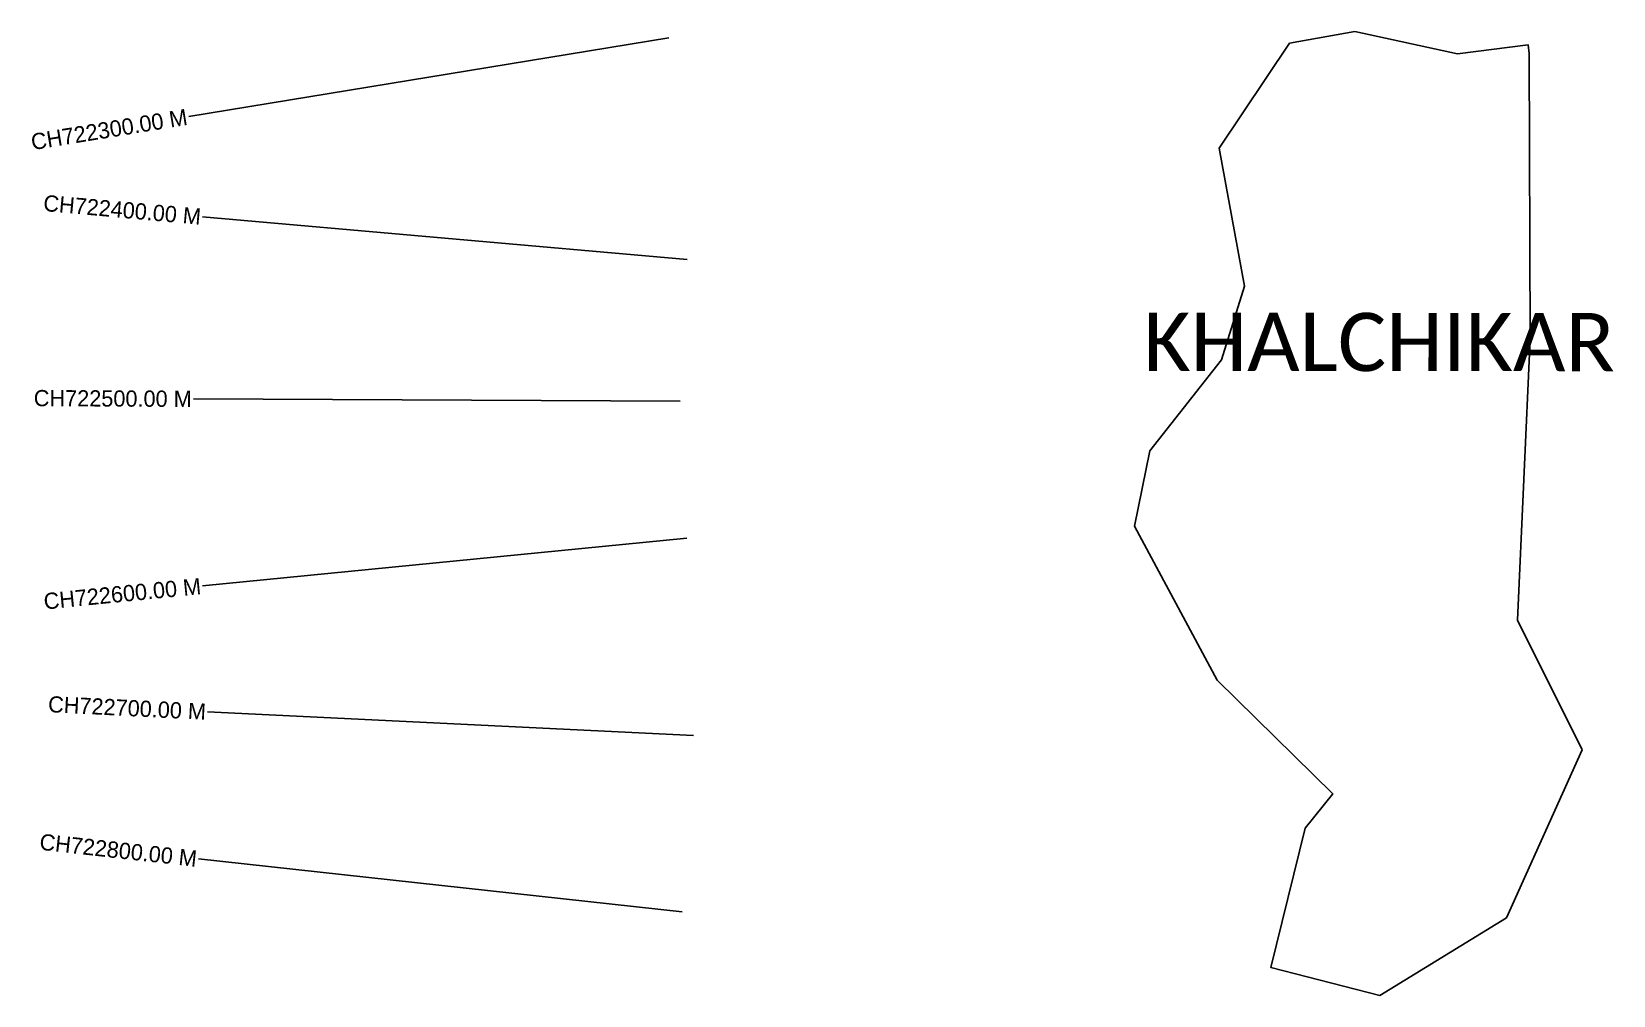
# Model space of a CAD drawing. Header units: metres. Extents: x 356589 to 357564, y 1742609 to 1743203.
import ezdxf
from ezdxf.enums import TextEntityAlignment as Align

# ---------------------------------------------------------------- set-up
doc = ezdxf.new("R2010")
doc.units = ezdxf.units.M
for name, color, linetype in [('CS', 134, 'Continuous'), ('CSMark', 6, 'Continuous'), ('village', 3, 'Continuous'), ('VILLAGE NAME', 250, 'Continuous')]:
    doc.layers.add(name, color=color, linetype=linetype)

msp = doc.modelspace()

# ---------------------------------------------------------------- linework, layer by layer
at = {"layer": 'CS'}
for p, q in [((356981.43, 1743199.35), (356685.36, 1743150.92)), ((356992.74, 1743062.71), (356693.9, 1743089.03)), ((356988.25, 1742975.35), (356688.25, 1742976.82)), ((356992.46, 1742891.01), (356693.91, 1742861.56)), ((356996.67, 1742769.33), (356697.02, 1742783.89)), ((356989.59, 1742660.53), (356691.37, 1742693.18))]:
    msp.add_line(p, q, dxfattribs=at)
at = {"layer": 'village', "color": 3, "true_color": 0x00ff00}
msp.add_polyline3d([(357544.35, 1742760.36, 0), (357497.72, 1742656.86, 0), (357419.69, 1742609.1, 0), (357352.49, 1742626.27, 0), (357373.58, 1742712.19, 0), (357390.71, 1742733.3, 0), (357319.48, 1742803.39, 0), (357268.34, 1742898.38, 0), (357277.88, 1742944.76, 0), (357322.04, 1743000.95, 0), (357336.15, 1743046.39, 0), (357320.72, 1743131.4, 0), (357364.03, 1743196.02, 0), (357404.17, 1743203.21, 0), (357467.58, 1743189.61, 0), (357511.11, 1743195.09, 0), (357511.73, 1743189.79, 0), (357512.43, 1743013.93, 0), (357504.61, 1742840.48, 0)], close=True, dxfattribs=at)
msp.add_polyline3d([(357544.35, 1742760.36, 0), (357497.72, 1742656.86, 0), (357419.69, 1742609.1, 0), (357352.49, 1742626.27, 0), (357373.58, 1742712.19, 0), (357390.71, 1742733.3, 0), (357319.48, 1742803.39, 0), (357268.34, 1742898.38, 0), (357277.88, 1742944.76, 0), (357322.04, 1743000.95, 0), (357336.15, 1743046.39, 0), (357320.72, 1743131.4, 0), (357364.03, 1743196.02, 0), (357404.17, 1743203.21, 0), (357467.58, 1743189.61, 0), (357511.11, 1743195.09, 0), (357511.73, 1743189.79, 0), (357512.43, 1743013.93, 0), (357504.61, 1742840.48, 0)], close=True, dxfattribs=at)
msp.add_polyline3d([(357544.35, 1742760.36, 0), (357497.72, 1742656.86, 0), (357419.69, 1742609.1, 0), (357352.49, 1742626.27, 0), (357373.58, 1742712.19, 0), (357390.71, 1742733.3, 0), (357319.48, 1742803.39, 0), (357268.34, 1742898.38, 0), (357277.88, 1742944.76, 0), (357322.04, 1743000.95, 0), (357336.15, 1743046.39, 0), (357320.72, 1743131.4, 0), (357364.03, 1743196.02, 0), (357404.17, 1743203.21, 0), (357467.58, 1743189.61, 0), (357511.11, 1743195.09, 0), (357511.73, 1743189.79, 0), (357512.43, 1743013.93, 0), (357504.61, 1742840.48, 0)], close=True, dxfattribs=at)
msp.add_polyline3d([(357544.35, 1742760.36, 0), (357497.72, 1742656.86, 0), (357419.69, 1742609.1, 0), (357352.49, 1742626.27, 0), (357373.58, 1742712.19, 0), (357390.71, 1742733.3, 0), (357319.48, 1742803.39, 0), (357268.34, 1742898.38, 0), (357277.88, 1742944.76, 0), (357322.04, 1743000.95, 0), (357336.15, 1743046.39, 0), (357320.72, 1743131.4, 0), (357364.03, 1743196.02, 0), (357404.17, 1743203.21, 0), (357467.58, 1743189.61, 0), (357511.11, 1743195.09, 0), (357511.73, 1743189.79, 0), (357512.43, 1743013.93, 0), (357504.61, 1742840.48, 0)], close=True, dxfattribs=at)
msp.add_polyline3d([(357544.35, 1742760.36, 0), (357497.72, 1742656.86, 0), (357419.69, 1742609.1, 0), (357352.49, 1742626.27, 0), (357373.58, 1742712.19, 0), (357390.71, 1742733.3, 0), (357319.48, 1742803.39, 0), (357268.34, 1742898.38, 0), (357277.88, 1742944.76, 0), (357322.04, 1743000.95, 0), (357336.15, 1743046.39, 0), (357320.72, 1743131.4, 0), (357364.03, 1743196.02, 0), (357404.17, 1743203.21, 0), (357467.58, 1743189.61, 0), (357511.11, 1743195.09, 0), (357511.73, 1743189.79, 0), (357512.43, 1743013.93, 0), (357504.61, 1742840.48, 0)], close=True, dxfattribs=at)
msp.add_polyline3d([(357544.35, 1742760.36, 0), (357497.72, 1742656.86, 0), (357419.69, 1742609.1, 0), (357352.49, 1742626.27, 0), (357373.58, 1742712.19, 0), (357390.71, 1742733.3, 0), (357319.48, 1742803.39, 0), (357268.34, 1742898.38, 0), (357277.88, 1742944.76, 0), (357322.04, 1743000.95, 0), (357336.15, 1743046.39, 0), (357320.72, 1743131.4, 0), (357364.03, 1743196.02, 0), (357404.17, 1743203.21, 0), (357467.58, 1743189.61, 0), (357511.11, 1743195.09, 0), (357511.73, 1743189.79, 0), (357512.43, 1743013.93, 0), (357504.61, 1742840.48, 0)], close=True, dxfattribs=at)
msp.add_polyline3d([(357544.35, 1742760.36, 0), (357497.72, 1742656.86, 0), (357419.69, 1742609.1, 0), (357352.49, 1742626.27, 0), (357373.58, 1742712.19, 0), (357390.71, 1742733.3, 0), (357319.48, 1742803.39, 0), (357268.34, 1742898.38, 0), (357277.88, 1742944.76, 0), (357322.04, 1743000.95, 0), (357336.15, 1743046.39, 0), (357320.72, 1743131.4, 0), (357364.03, 1743196.02, 0), (357404.17, 1743203.21, 0), (357467.58, 1743189.61, 0), (357511.11, 1743195.09, 0), (357511.73, 1743189.79, 0), (357512.43, 1743013.93, 0), (357504.61, 1742840.48, 0)], close=True, dxfattribs=at)
msp.add_polyline3d([(357544.35, 1742760.36, 0), (357497.72, 1742656.86, 0), (357419.69, 1742609.1, 0), (357352.49, 1742626.27, 0), (357373.58, 1742712.19, 0), (357390.71, 1742733.3, 0), (357319.48, 1742803.39, 0), (357268.34, 1742898.38, 0), (357277.88, 1742944.76, 0), (357322.04, 1743000.95, 0), (357336.15, 1743046.39, 0), (357320.72, 1743131.4, 0), (357364.03, 1743196.02, 0), (357404.17, 1743203.21, 0), (357467.58, 1743189.61, 0), (357511.11, 1743195.09, 0), (357511.73, 1743189.79, 0), (357512.43, 1743013.93, 0), (357504.61, 1742840.48, 0)], close=True, dxfattribs=at)
msp.add_polyline3d([(357544.35, 1742760.36, 0), (357497.72, 1742656.86, 0), (357419.69, 1742609.1, 0), (357352.49, 1742626.27, 0), (357373.58, 1742712.19, 0), (357390.71, 1742733.3, 0), (357319.48, 1742803.39, 0), (357268.34, 1742898.38, 0), (357277.88, 1742944.76, 0), (357322.04, 1743000.95, 0), (357336.15, 1743046.39, 0), (357320.72, 1743131.4, 0), (357364.03, 1743196.02, 0), (357404.17, 1743203.21, 0), (357467.58, 1743189.61, 0), (357511.11, 1743195.09, 0), (357511.73, 1743189.79, 0), (357512.43, 1743013.93, 0), (357504.61, 1742840.48, 0)], close=True, dxfattribs=at)
msp.add_polyline3d([(357544.35, 1742760.36, 0), (357497.72, 1742656.86, 0), (357419.69, 1742609.1, 0), (357352.49, 1742626.27, 0), (357373.58, 1742712.19, 0), (357390.71, 1742733.3, 0), (357319.48, 1742803.39, 0), (357268.34, 1742898.38, 0), (357277.88, 1742944.76, 0), (357322.04, 1743000.95, 0), (357336.15, 1743046.39, 0), (357320.72, 1743131.4, 0), (357364.03, 1743196.02, 0), (357404.17, 1743203.21, 0), (357467.58, 1743189.61, 0), (357511.11, 1743195.09, 0), (357511.73, 1743189.79, 0), (357512.43, 1743013.93, 0), (357504.61, 1742840.48, 0)], close=True, dxfattribs=at)
msp.add_polyline3d([(357544.35, 1742760.36, 0), (357497.72, 1742656.86, 0), (357419.69, 1742609.1, 0), (357352.49, 1742626.27, 0), (357373.58, 1742712.19, 0), (357390.71, 1742733.3, 0), (357319.48, 1742803.39, 0), (357268.34, 1742898.38, 0), (357277.88, 1742944.76, 0), (357322.04, 1743000.95, 0), (357336.15, 1743046.39, 0), (357320.72, 1743131.4, 0), (357364.03, 1743196.02, 0), (357404.17, 1743203.21, 0), (357467.58, 1743189.61, 0), (357511.11, 1743195.09, 0), (357511.73, 1743189.79, 0), (357512.43, 1743013.93, 0), (357504.61, 1742840.48, 0)], close=True, dxfattribs=at)

# ---------------------------------------------------------------- texts
at = {"layer": 'CSMark'}
for s, rotation, p in [('CH722300.00 M', 9.291, (356684.38, 1743150.76)), ('CH722400.00 M', 354.96633, (356692.9, 1743089.12)), ('CH722500.00 M', 359.71855, (356687.25, 1742976.82)), ('CH722600.00 M', 5.63283, (356692.92, 1742861.46)), ('CH722700.00 M', 357.21788, (356696.03, 1742783.94)), ('CH722800.00 M', 353.75153, (356690.38, 1742693.29))]:
    msp.add_text(s, height=10, rotation=rotation, dxfattribs=at).set_placement(p, align=Align.MIDDLE_RIGHT)
at = {"layer": 'VILLAGE NAME', "insert": (357273.92, 1743029.9), "char_height": 35.9131, "attachment_point": 1, "rotation": 359.9793}
msp.add_mtext_dynamic_manual_height_columns('{\\fCalibri|b0|i0|c0|p34;KHALCHIKAR}', width=509.2478, gutter_width=258.04, heights=[0], dxfattribs=at)

doc.saveas('drawing.dxf')
